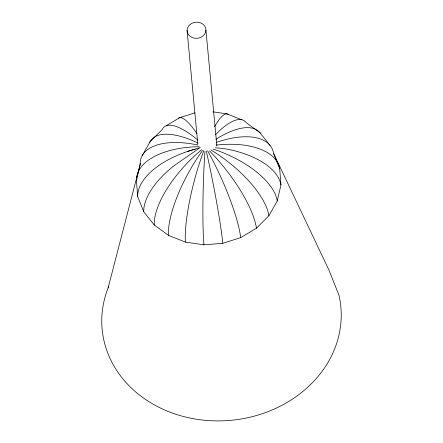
<?xml version="1.0" encoding="UTF-8"?>
<svg xmlns="http://www.w3.org/2000/svg" width="443" height="443" viewBox="0 0 443 443"><rect width="100%" height="100%" fill="white"/><g stroke="black" fill="none" stroke-linecap="round" stroke-linejoin="round"><path stroke-width="0.66" d="M216.178 142.436A72.547 34.842 -30.2 0 1 273.652 153.583L279.721 168.8L280.951 184.958L277.257 200.961L268.89 215.719L256.425 228.228L240.704 237.631L222.801 243.29L203.935 244.818L185.395 242.111L168.445 235.355L154.242 225.005L143.742 211.776L137.673 196.565L136.444 180.406L140.138 164.403L140.808 163.218M108.131 287.878L140.138 164.403A72.547 34.393 21.4 0 1 197.927 145.005M142.125 155.786L150.138 141.644L162.088 129.661A72.547 22.344 52.1 0 1 197.938 140.143M166.236 125.723L179.664 117.694L194.948 112.865M187.45 151.484L200.275 147.491L173.955 165.776A72.547 34.842 -30.2 0 0 143.742 211.776M215.331 147.735L223.698 148.549A72.547 37.074 4.4 0 1 280.951 184.958M213.039 111.846L226.888 113.868L241.363 119.638M270.047 145.42L259.991 132.745L246.374 122.833A72.547 23.274 -61.2 0 0 215.603 134.644M273.652 153.583L328.905 269.997L338.945 295.149A119.876 102.649 -5.4 0 1 212.873 420.822A119.876 102.649 -5.4 0 1 108.629 286.638M205.923 30.118A9.441 8.085 -5.4 0 1 191.675 37.317A9.441 8.085 -5.4 0 1 191.897 23.296A9.441 8.085 -5.4 0 1 205.923 30.118L216.865 145.869M187.068 30.373L197.816 144.058M215.902 139.279A72.547 30.085 -46.3 0 1 260.75 133.786M154.242 225.005A72.547 30.085 -46.3 0 1 201.715 149.634M149.601 142.79A72.547 29.371 37.4 0 1 197.96 142.995M211.001 150.05A72.547 29.371 37.4 0 1 268.89 215.719M213.1 149.075A72.547 34.393 21.4 0 1 277.257 200.961M136.444 180.406A72.547 37.074 4.4 0 1 199.178 146.705M137.673 196.565A72.547 37.223 -13.1 0 1 195.274 149.103M216.079 145.094A72.547 37.223 -13.1 0 1 279.721 168.8M168.445 235.355A72.547 23.274 -61.2 0 1 202.551 150.459M185.395 242.111A72.547 14.879 -75.1 0 1 203.885 150.459M214.606 126.643A72.547 14.879 -75.1 0 1 228.112 114.194M203.935 244.818A72.547 5.471 -88.2 0 1 204.971 151.284M206.316 151.179A72.547 4.308 78.9 0 1 222.801 243.29M178.152 118.641A72.547 13.794 65.9 0 1 196.897 133.459M207.595 150.775A72.547 13.794 65.9 0 1 240.704 237.631M209.528 150.925A72.547 22.344 52.1 0 1 256.425 228.228"/></g></svg>
